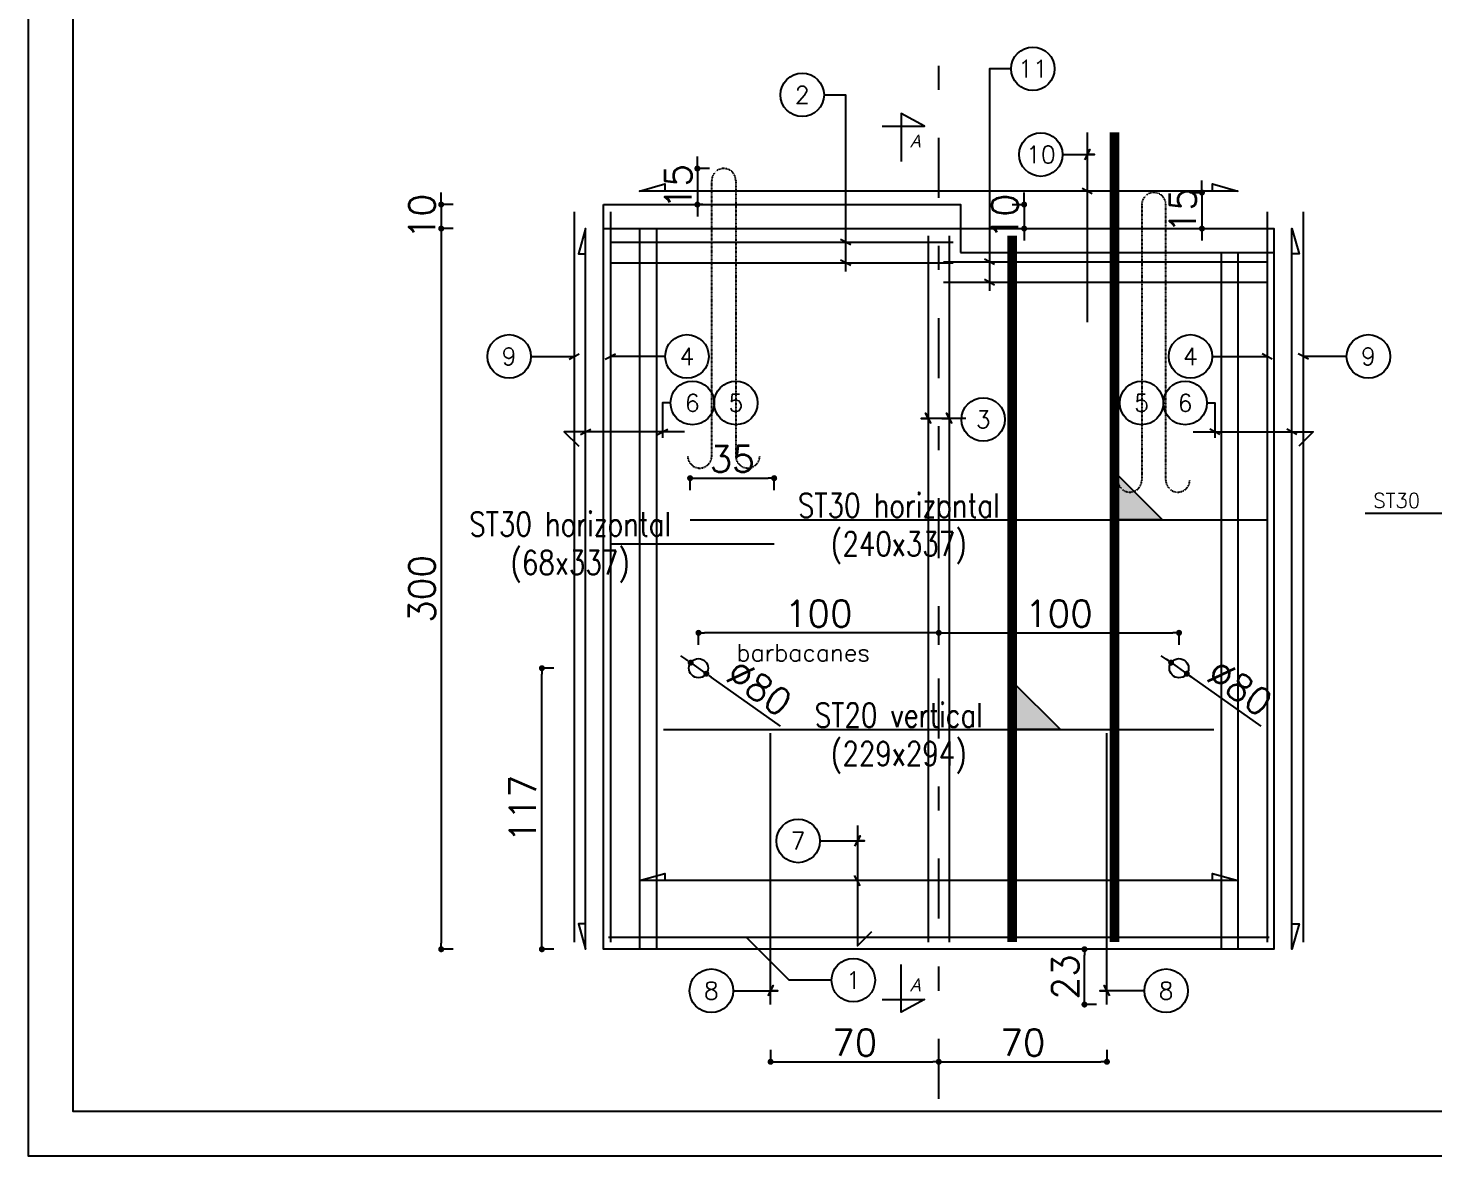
# Model space of a CAD drawing. Header units: millimetres. Extents: x -21776 to 63757, y -7870 to 8483.
# Drawn here: x 1456 to 2040, y -5309 to -4840 of the extents above; entities that cross this region are included whole.
import ezdxf
from ezdxf.enums import TextEntityAlignment as Align

# ---------------------------------------------------------------- set-up
doc = ezdxf.new("R2010")
doc.units = ezdxf.units.MM
doc.header["$PDMODE"] = 34
for name, pattern in [('CACHE', [9.525, 6.35, -3.175]), ('GrFeatureAxis', [0.85, 0.25, -0.2, 0.1, -0.2, 0.1]), ('HIDDEN2', [0.1875, 0.125, -0.0625])]:
    doc.linetypes.add(name, pattern=pattern)
for name, color, linetype in [('1', 7, 'Continuous'), ('COTATION', 1, 'Continuous'), ('GO-CARTOUCHE', 7, 'Continuous'), ('GO-COTATION', 1, 'Continuous'), ('GO-TEXTE', 9, 'Continuous'), ('GO-TEXTE-ACIER', 3, 'Continuous'), ('Grid', 7, 'Continuous'), ('préfa v', 2, 'Continuous'), ('STR_barbacan', 160, 'Continuous'), ('STR_TS', 22, 'Continuous'), ('STR_TS_TXT', 7, 'Continuous'), ('STR_TXT', 102, 'Continuous'), ('STR_VOI-POT', 6, 'Continuous')]:
    doc.layers.add(name, color=color, linetype=linetype)
doc.styles.add('FIN', font='romans.shx')
doc.styles.add('Lucida', font='')
doc.styles.get("Standard").update_dxf_attribs({"font": 'romans.shx'})
doc.styles.add('TEXTE', font='romans.shx')
doc.styles.add('TEXTE TS', font='romans.shx', dxfattribs={"width": 0.7, "oblique": 15})
doc.styles.get('Lucida').set_extended_font_data('Lucida Sans', italic=True)
doc.dimstyles.new('COUPE-20', dxfattribs={"dimscale": 0.5, "dimtxt": 22, "dimasz": 5, "dimexe": 0.05, "dimexo": 0, "dimgap": 5, "dimtad": 1, "dimdsep": 46, "dimtxsty": 'Standard', "dimblk1": 'DOT', "dimblk2": 'DOT', "dimsah": 1, "dimcen": 0, "dimdle": 150, "dimclrd": 1, "dimclre": 1, "dimclrt": 7, "dimadec": 0, "dimazin": 0, "dimtfac": 1, "dimtix": 1, "dimtmove": 2, "dimatfit": 3, "dimldrblk": 'DOT', "dimfxl": 0, "dimtvp": 1, "dimtolj": 1, "dimtzin": 0, "dimarcsym": 0})

# ---------------------------------------------------------------- blocks, each defined once
blk = doc.blocks.new('_DOT')
at = {"color": 0, "linetype": 'ByBlock'}
blk.add_line((-0.5, 0), (-1, 0), dxfattribs=at)
at = {"color": 0, "linetype": 'ByBlock', "const_width": 0.5}
blk.add_lwpolyline([(-0.25, 0, 1), (0.25, 0, 1)], format="xyb", close=True, dxfattribs=at)
blk = doc.blocks.new('*D1313')
at = {"layer": 'DEFPOINTS', "color": 0}
for p in [(1776.69, -4913.03), (1627.64, -4923.03), (1776.69, -4923.03)]:
    blk.add_point(p, dxfattribs=at)
at = {"layer": 'STR_VOI-POT', "color": 1, "lineweight": -2}
for p, q in [((1627.64, -4910.53), (1627.64, -4908.03)), ((1632.64, -4913.03), (1627.61, -4913.03)), ((1627.64, -4913.03), (1627.64, -4923.03)), ((1632.64, -4923.03), (1627.61, -4923.03)), ((1627.64, -4925.53), (1627.64, -4928.03))]:
    blk.add_line(p, q, dxfattribs=at)
at = {"layer": 'STR_VOI-POT', "color": 1, "lineweight": -2, "xscale": 2.5, "yscale": 2.5, "zscale": 2.5}
for p, rotation in [((1627.64, -4913.03), 270), ((1627.64, -4923.03), 90)]:
    blk.add_blockref('_DOT', p, dxfattribs=dict(at, rotation=rotation))
at = {"layer": 'STR_VOI-POT', "color": 7, "insert": (1619.64, -4918.03), "char_height": 11, "attachment_point": 5, "rotation": 90}
blk.add_mtext('\\A1;10', dxfattribs=at)
blk = doc.blocks.new('*D1314')
at = {"layer": 'DEFPOINTS', "color": 0}
for p in [(1776.69, -4923.03), (1627.64, -5223.03), (1695.24, -5223.03)]:
    blk.add_point(p, dxfattribs=at)
at = {"layer": 'STR_VOI-POT', "color": 1, "lineweight": -2}
for p, q in [((1632.64, -4923.03), (1627.61, -4923.03)), ((1627.64, -4925.53), (1627.64, -5220.53)), ((1632.64, -5223.03), (1627.61, -5223.03))]:
    blk.add_line(p, q, dxfattribs=at)
at = {"layer": 'STR_VOI-POT', "color": 1, "lineweight": -2, "xscale": 2.5, "yscale": 2.5, "zscale": 2.5}
for p, rotation in [((1627.64, -4923.03), 90), ((1627.64, -5223.03), 270)]:
    blk.add_blockref('_DOT', p, dxfattribs=dict(at, rotation=rotation))
at = {"layer": 'STR_VOI-POT', "color": 7, "insert": (1619.64, -5073.03), "char_height": 11, "attachment_point": 5, "rotation": 90}
blk.add_mtext('\\A1;300', dxfattribs=at)
blk = doc.blocks.new('mrega')
at = {"layer": 'STR_TS_TXT', "style": 'TEXTE TS', "width": 0.8}
for tag, p in [('ST10', (14.48, 0)), ('DIM', (14.48, -16)), ('NOTE', (14.48, -32))]:
    blk.add_attdef(tag, text='', height=10, dxfattribs=at).set_placement(p, align=Align.CENTER)
blk = doc.blocks.new('A$C6F247267')
blk.add_hatch(color=256).paths.add_polyline_path([(0, -0.2), (-0.2, 0), (0, 0)])
blk.add_lwpolyline([(-0.2, 0), (0, 0), (0, -0.2), (-0.2, 0)])
blk = doc.blocks.new('*D1317')
at = {"layer": 'DEFPOINTS', "color": 0}
for p in [(1766.24, -5026.92), (1731.24, -5044.29), (1766.24, -5054.29)]:
    blk.add_point(p, dxfattribs=at)
at = {"layer": 'STR_VOI-POT', "color": 1, "lineweight": -2}
for p, q in [((1731.24, -5031.92), (1731.24, -5026.9)), ((1733.74, -5026.92), (1763.74, -5026.92)), ((1766.24, -5031.92), (1766.24, -5026.9))]:
    blk.add_line(p, q, dxfattribs=at)
at = {"layer": 'STR_VOI-POT', "color": 1, "lineweight": -2, "xscale": 2.5, "yscale": 2.5, "zscale": 2.5, "rotation": 180}
blk.add_blockref('_DOT', (1731.24, -5026.92), dxfattribs=at)
at = {"layer": 'STR_VOI-POT', "color": 1, "lineweight": -2, "xscale": 2.5, "yscale": 2.5, "zscale": 2.5}
blk.add_blockref('_DOT', (1766.24, -5026.92), dxfattribs=at)
at = {"layer": 'STR_VOI-POT', "color": 7, "insert": (1748.74, -5018.92), "char_height": 11, "attachment_point": 5}
blk.add_mtext('\\A1;35', dxfattribs=at)
blk = doc.blocks.new('*D1319')
at = {"layer": 'DEFPOINTS', "color": 0}
for p in [(1764.74, -5246.03), (1834.74, -5269.87), (1834.74, -5285.27)]:
    blk.add_point(p, dxfattribs=at)
at = {"layer": 'GO-COTATION', "color": 1, "lineweight": -2}
for p, q in [((1764.74, -5264.87), (1764.74, -5269.9)), ((1767.24, -5269.87), (1832.24, -5269.87)), ((1834.74, -5274.87), (1834.74, -5269.85))]:
    blk.add_line(p, q, dxfattribs=at)
at = {"layer": 'GO-COTATION', "color": 1, "lineweight": -2, "xscale": 2.5, "yscale": 2.5, "zscale": 2.5, "rotation": 180}
blk.add_blockref('_DOT', (1764.74, -5269.87), dxfattribs=at)
at = {"layer": 'GO-COTATION', "color": 1, "lineweight": -2, "xscale": 2.5, "yscale": 2.5, "zscale": 2.5}
blk.add_blockref('_DOT', (1834.74, -5269.87), dxfattribs=at)
at = {"layer": 'GO-COTATION', "color": 7, "insert": (1799.74, -5261.87), "char_height": 11, "attachment_point": 5}
blk.add_mtext('\\A1;70', dxfattribs=at)
blk = doc.blocks.new('*D1320')
at = {"layer": 'DEFPOINTS', "color": 0}
for p in [(1904.74, -5246.03), (1904.74, -5269.87), (1834.74, -5285.27)]:
    blk.add_point(p, dxfattribs=at)
at = {"layer": 'GO-COTATION', "color": 1, "lineweight": -2}
for p, q in [((1904.74, -5264.87), (1904.74, -5269.9)), ((1834.74, -5274.87), (1834.74, -5269.85)), ((1837.24, -5269.87), (1902.24, -5269.87))]:
    blk.add_line(p, q, dxfattribs=at)
at = {"layer": 'GO-COTATION', "color": 1, "lineweight": -2, "xscale": 2.5, "yscale": 2.5, "zscale": 2.5, "rotation": 180}
blk.add_blockref('_DOT', (1834.74, -5269.87), dxfattribs=at)
at = {"layer": 'GO-COTATION', "color": 1, "lineweight": -2, "xscale": 2.5, "yscale": 2.5, "zscale": 2.5}
blk.add_blockref('_DOT', (1904.74, -5269.87), dxfattribs=at)
at = {"layer": 'GO-COTATION', "color": 7, "insert": (1869.74, -5261.87), "char_height": 11, "attachment_point": 5}
blk.add_mtext('\\A1;70', dxfattribs=at)
blk = doc.blocks.new('*D1321')
at = {"layer": 'DEFPOINTS', "color": 0}
for p in [(1924.24, -4908.03), (1932.94, -4923.03), (1944.29, -4923.03)]:
    blk.add_point(p, dxfattribs=at)
at = {"layer": 'GO-COTATION', "color": 1, "lineweight": -2}
for p, q in [((1944.29, -4905.53), (1944.29, -4903.03)), ((1939.29, -4908.03), (1944.32, -4908.03)), ((1944.29, -4908.03), (1944.29, -4923.03)), ((1939.29, -4923.03), (1944.32, -4923.03)), ((1944.29, -4925.53), (1944.29, -4928.03))]:
    blk.add_line(p, q, dxfattribs=at)
at = {"layer": 'GO-COTATION', "color": 1, "lineweight": -2, "xscale": 2.5, "yscale": 2.5, "zscale": 2.5}
for p, rotation in [((1944.29, -4908.03), 270), ((1944.29, -4923.03), 90)]:
    blk.add_blockref('_DOT', p, dxfattribs=dict(at, rotation=rotation))
at = {"layer": 'GO-COTATION', "color": 7, "insert": (1936.29, -4915.53), "char_height": 11, "attachment_point": 5, "rotation": 90}
blk.add_mtext('\\A1;15', dxfattribs=at)
blk = doc.blocks.new('*D1322')
at = {"layer": 'DEFPOINTS', "color": 0}
for p in [(1745.24, -4898.03), (1734.26, -4913.03), (1736.53, -4913.03)]:
    blk.add_point(p, dxfattribs=at)
at = {"layer": 'GO-COTATION', "color": 1, "lineweight": -2}
for p, q in [((1734.26, -4895.53), (1734.26, -4893.03)), ((1739.26, -4898.03), (1734.24, -4898.03)), ((1734.26, -4898.03), (1734.26, -4913.03)), ((1736.53, -4913.03), (1734.24, -4913.03)), ((1734.26, -4915.53), (1734.26, -4918.03))]:
    blk.add_line(p, q, dxfattribs=at)
at = {"layer": 'GO-COTATION', "color": 1, "lineweight": -2, "xscale": 2.5, "yscale": 2.5, "zscale": 2.5}
for p, rotation in [((1734.26, -4898.03), 270), ((1734.26, -4913.03), 90)]:
    blk.add_blockref('_DOT', p, dxfattribs=dict(at, rotation=rotation))
at = {"layer": 'GO-COTATION', "color": 7, "insert": (1726.26, -4905.53), "char_height": 11, "attachment_point": 5, "rotation": 90}
blk.add_mtext('\\A1;15', dxfattribs=at)
blk = doc.blocks.new('*D1438')
at = {"layer": 'DEFPOINTS', "color": 0}
for p in [(1843.72, -4913.03), (1843.72, -4923.03), (1870.29, -4923.03)]:
    blk.add_point(p, dxfattribs=at)
at = {"layer": 'préfa v', "color": 1, "lineweight": -2}
for p, q in [((1870.29, -4910.53), (1870.29, -4908.03)), ((1865.29, -4913.03), (1870.31, -4913.03)), ((1870.29, -4913.03), (1870.29, -4923.03)), ((1865.29, -4923.03), (1870.31, -4923.03)), ((1870.29, -4925.53), (1870.29, -4928.03))]:
    blk.add_line(p, q, dxfattribs=at)
at = {"layer": 'préfa v', "color": 1, "lineweight": -2, "xscale": 2.5, "yscale": 2.5, "zscale": 2.5}
for p, rotation in [((1870.29, -4913.03), 270), ((1870.29, -4923.03), 90)]:
    blk.add_blockref('_DOT', p, dxfattribs=dict(at, rotation=rotation))
at = {"layer": 'préfa v', "color": 7, "insert": (1862.29, -4918.03), "char_height": 11, "attachment_point": 5, "rotation": 90}
blk.add_mtext('\\A1;10', dxfattribs=at)
blk = doc.blocks.new('*D2268')
at = {"layer": 'DEFPOINTS', "color": 0}
for p in [(1895.38, -5223.03), (1974.24, -5223.03), (1904.74, -5246.03)]:
    blk.add_point(p, dxfattribs=at)
at = {"layer": 'STR_barbacan', "color": 1, "lineweight": -2}
for p, q in [((1900.38, -5223.03), (1895.35, -5223.03)), ((1895.38, -5243.53), (1895.38, -5225.53)), ((1900.38, -5246.03), (1895.35, -5246.03))]:
    blk.add_line(p, q, dxfattribs=at)
at = {"layer": 'STR_barbacan', "color": 1, "lineweight": -2, "xscale": 2.5, "yscale": 2.5, "zscale": 2.5}
for p, rotation in [((1895.38, -5223.03), 90), ((1895.38, -5246.03), 270)]:
    blk.add_blockref('_DOT', p, dxfattribs=dict(at, rotation=rotation))
at = {"layer": 'STR_barbacan', "color": 7, "insert": (1887.38, -5234.53), "char_height": 11, "attachment_point": 5, "rotation": 90}
blk.add_mtext('\\A1;23', dxfattribs=at)
blk = doc.blocks.new('*D2309')
at = {"layer": 'DEFPOINTS', "color": 0}
for p in [(1734.74, -5091.3), (1734.74, -5106.03), (1834.74, -5223.03)]:
    blk.add_point(p, dxfattribs=at)
at = {"layer": 'STR_barbacan', "color": 1, "lineweight": -2}
for p, q in [((1734.74, -5096.3), (1734.74, -5091.27)), ((1832.24, -5091.3), (1737.24, -5091.3)), ((1834.74, -5096.3), (1834.74, -5091.27))]:
    blk.add_line(p, q, dxfattribs=at)
at = {"layer": 'STR_barbacan', "color": 1, "lineweight": -2, "xscale": 2.5, "yscale": 2.5, "zscale": 2.5, "rotation": 180}
blk.add_blockref('_DOT', (1734.74, -5091.3), dxfattribs=at)
at = {"layer": 'STR_barbacan', "color": 1, "lineweight": -2, "xscale": 2.5, "yscale": 2.5, "zscale": 2.5}
blk.add_blockref('_DOT', (1834.74, -5091.3), dxfattribs=at)
at = {"layer": 'STR_barbacan', "color": 7, "insert": (1784.74, -5083.3), "char_height": 11, "attachment_point": 5}
blk.add_mtext('\\A1;100', dxfattribs=at)
blk = doc.blocks.new('*D2310')
at = {"layer": 'DEFPOINTS', "color": 0}
for p in [(1669.55, -5106.03), (1734.74, -5106.03), (1695.24, -5223.03)]:
    blk.add_point(p, dxfattribs=at)
at = {"layer": 'STR_barbacan', "color": 1, "lineweight": -2}
for p, q in [((1674.55, -5106.03), (1669.52, -5106.03)), ((1669.55, -5220.53), (1669.55, -5108.53)), ((1674.55, -5223.03), (1669.52, -5223.03))]:
    blk.add_line(p, q, dxfattribs=at)
at = {"layer": 'STR_barbacan', "color": 1, "lineweight": -2, "xscale": 2.5, "yscale": 2.5, "zscale": 2.5}
for p, rotation in [((1669.55, -5106.03), 90), ((1669.55, -5223.03), 270)]:
    blk.add_blockref('_DOT', p, dxfattribs=dict(at, rotation=rotation))
at = {"layer": 'STR_barbacan', "color": 7, "insert": (1661.55, -5164.53), "char_height": 11, "attachment_point": 5, "rotation": 90}
blk.add_mtext('\\A1;117', dxfattribs=at)
blk = doc.blocks.new('*D2306')
at = {"layer": 'DEFPOINTS', "color": 0}
for p in [(1934.74, -5091.3), (1934.74, -5106.03), (1834.74, -5223.03)]:
    blk.add_point(p, dxfattribs=at)
at = {"layer": 'STR_barbacan', "color": 1, "lineweight": -2}
for p, q in [((1834.74, -5096.3), (1834.74, -5091.27)), ((1837.24, -5091.3), (1932.24, -5091.3)), ((1934.74, -5096.3), (1934.74, -5091.27))]:
    blk.add_line(p, q, dxfattribs=at)
at = {"layer": 'STR_barbacan', "color": 1, "lineweight": -2, "xscale": 2.5, "yscale": 2.5, "zscale": 2.5, "rotation": 180}
blk.add_blockref('_DOT', (1834.74, -5091.3), dxfattribs=at)
at = {"layer": 'STR_barbacan', "color": 1, "lineweight": -2, "xscale": 2.5, "yscale": 2.5, "zscale": 2.5}
blk.add_blockref('_DOT', (1934.74, -5091.3), dxfattribs=at)
at = {"layer": 'STR_barbacan', "color": 7, "insert": (1884.74, -5083.3), "char_height": 11, "attachment_point": 5}
blk.add_mtext('\\A1;100', dxfattribs=at)
blk = doc.blocks.new('*D2307')
at = {"layer": 'DEFPOINTS', "color": 0}
for p in [(1731.47, -5103.72), (1738, -5108.33)]:
    blk.add_point(p, dxfattribs=at)
at = {"layer": 'STR_barbacan', "color": 1, "lineweight": -2}
for p, q in [((1729.42, -5102.28), (1727.38, -5100.84)), ((1731.47, -5103.72), (1738, -5108.33)), ((1768.87, -5130.09), (1740.05, -5109.77))]:
    blk.add_line(p, q, dxfattribs=at)
at = {"layer": 'STR_barbacan', "color": 1, "lineweight": -2, "xscale": 2.5, "yscale": 2.5, "zscale": 2.5}
for p, rotation in [((1731.47, -5103.72), 324.8098080391978), ((1738, -5108.33), 144.8098080391978)]:
    blk.add_blockref('_DOT', p, dxfattribs=dict(at, rotation=rotation))
at = {"layer": 'STR_barbacan', "color": 7, "insert": (1760.09, -5114.12), "char_height": 11, "attachment_point": 5, "rotation": 324.80981}
blk.add_mtext('\\A1;∅80', dxfattribs=at)
blk = doc.blocks.new('*D2308')
at = {"layer": 'DEFPOINTS', "color": 0}
for p in [(1931.47, -5103.72), (1938, -5108.33)]:
    blk.add_point(p, dxfattribs=at)
at = {"layer": 'STR_barbacan', "color": 1, "lineweight": -2}
for p, q in [((1929.42, -5102.28), (1927.38, -5100.84)), ((1931.47, -5103.72), (1938, -5108.33)), ((1968.87, -5130.09), (1940.05, -5109.77))]:
    blk.add_line(p, q, dxfattribs=at)
at = {"layer": 'STR_barbacan', "color": 1, "lineweight": -2, "xscale": 2.5, "yscale": 2.5, "zscale": 2.5}
for p, rotation in [((1931.47, -5103.72), 324.8098080391887), ((1938, -5108.33), 144.8098080391887)]:
    blk.add_blockref('_DOT', p, dxfattribs=dict(at, rotation=rotation))
at = {"layer": 'STR_barbacan', "color": 7, "insert": (1960.09, -5114.12), "char_height": 11, "attachment_point": 5, "rotation": 324.80981}
blk.add_mtext('\\A1;∅80', dxfattribs=at)

msp = doc.modelspace()

# ---------------------------------------------------------------- linework, layer by layer
at = {"layer": '1', "color": 252, "linetype": 'HIDDEN2', "ltscale": 0.05}
for points in [[(1730.24196, -5017.71649, 1), (1740.23796, -5017.71649), (1740.23796, -4913.02724), (1740.23796, -4903.02524, -1), (1750.23396, -4903.02524), (1750.23396, -4913.02724), (1750.23396, -5017.71649, 1), (1760.22996, -5017.71649)], [(1939.22996, -5027.71649, -1), (1929.23396, -5027.71649), (1929.23396, -4923.02724), (1929.23396, -4913.02524, 1), (1919.23796, -4913.02524), (1919.23796, -4923.02724), (1919.23796, -5027.71649, -1), (1909.24196, -5027.71649)]]:
    msp.add_lwpolyline(points, format="xyb", dxfattribs=at)
at = {"layer": 'COTATION'}
for points in [[(1886.28343, -4892.22156), (1899.52321, -4892.22156), (1896.52321, -4892.22156), (1897.64453, -4890.10024), (1895.40189, -4894.34288)], [(1948.67831, -4907.40508), (1948.67831, -4904.40508), (1959.23596, -4907.40508), (1710.23596, -4907.40508), (1720.79361, -4904.40508), (1720.79361, -4907.40508)], [(1898.64453, -4908.5264), (1894.40189, -4906.28376)], [(1687.74536, -5212.46959), (1684.74537, -5212.46959), (1687.74536, -5223.02724), (1687.74536, -4923.02724), (1684.74537, -4933.58489), (1687.74536, -4933.58489)], [(1981.72656, -5212.46959), (1984.72655, -5212.46959), (1981.72656, -5223.02724), (1981.72656, -4923.02724), (1984.72655, -4933.58489), (1981.72656, -4933.58489)], [(1798.10018, -4929.82063), (1793.85754, -4927.57799)], [(1798.10018, -4938.38679), (1793.85754, -4936.14415)], [(1857.97469, -4937.95506), (1853.73205, -4935.71242)], [(1857.97469, -4946.52122), (1853.73205, -4944.27858)], [(1680.86779, -4977.36468), (1685.11043, -4975.12204)], [(1695.93329, -4977.36468), (1700.17593, -4975.12204)], [(1973.53863, -4977.36468), (1969.29599, -4975.12204)], [(1988.60413, -4977.36468), (1984.36149, -4975.12204)], [(1664.96394, -4976.24336), (1682.98911, -4976.24336)], [(1720.9205, -4976.24336), (1698.05461, -4976.24336)], [(1948.55142, -4976.24336), (1971.41731, -4976.24336)], [(2004.50798, -4976.24336), (1986.48281, -4976.24336)], [(1723.13018, -4995.61785), (1719.81078, -4995.61785), (1719.81078, -5010.10501)], [(1946.34174, -4995.61785), (1949.66114, -4995.61785), (1949.66114, -5010.10501)], [(1845.97403, -5002.03363), (1827.38501, -5002.03363), (1830.38501, -5002.03363), (1829.26369, -4999.91231), (1831.50633, -5004.15495)], [(1844.23031, -5002.03363), (1836.08691, -5002.03363), (1839.08691, -5002.03363), (1837.96559, -4999.91231), (1840.20823, -5004.15495)], [(1685.62404, -5008.77651), (1689.86668, -5006.53387)], [(1717.68946, -5008.77651), (1721.9321, -5006.53387)], [(1951.78246, -5008.77651), (1947.53982, -5006.53387)], [(1983.84788, -5008.77651), (1979.60524, -5006.53387)], [(2012.2288, -5041.48575), (2051.65839, -5041.48575), (2048.65839, -5041.48575), (2049.77971, -5039.36442), (2047.53706, -5043.60707)], [(1785.26208, -5177.93751), (1803.8511, -5177.93751), (1800.8511, -5177.93751), (1801.97242, -5175.81619), (1799.72978, -5180.05883)], [(1948.67831, -5194.4673), (1948.67831, -5191.46731), (1959.23596, -5194.4673), (1710.23596, -5194.4673), (1720.79361, -5191.46731), (1720.79361, -5194.4673)], [(1801.97242, -5196.58862), (1799.72978, -5192.34598)], [(1790.12464, -5235.88967), (1772.41393, -5235.88967), (1754.5515, -5218.02724)], [(1749.14694, -5240.29344), (1767.73596, -5240.29344), (1764.73596, -5240.29344), (1765.85728, -5238.17212), (1763.61464, -5242.41476)], [(1920.32498, -5240.29344), (1901.73596, -5240.29344), (1904.73596, -5240.29344), (1903.61464, -5238.17212), (1905.85728, -5242.41476)]]:
    msp.add_lwpolyline(points, dxfattribs=at)
at = {"layer": 'GO-CARTOUCHE', "linetype": 'Continuous'}
for points in [[(2569.33531, -5309.04286), (2569.33531, -4521.54286), (1455.69895, -4521.54286), (1455.69895, -5309.04286)], [(2550.77656, -5290.48411), (2550.77656, -4540.10161), (1474.2577, -4540.10161), (1474.2577, -5290.48411)]]:
    msp.add_lwpolyline(points, close=True, dxfattribs=at)
at = {"layer": 'GO-COTATION'}
for points in [[(1864.85163, -4856.50228), (1855.85337, -4856.50228), (1855.85337, -4948.96939)], [(1786.98059, -4867.3779), (1795.97886, -4867.3779), (1795.97886, -4940.83497)]]:
    msp.add_lwpolyline(points, dxfattribs=at)
at = {"layer": 'GO-TEXTE', "flags": 128}
for points in [[(1811.15778, -4880.44747), (1828.80552, -4880.44747), (1819.12747, -4875.16741), (1819.12747, -4895.08889)], [(1811.15778, -5243.97744), (1828.80552, -5243.97744), (1819.12747, -5249.2575), (1819.12747, -5229.33602)]]:
    msp.add_lwpolyline(points, dxfattribs=at)
at = {"layer": 'GO-TEXTE-ACIER'}
for centre in [(1873.90839, -4856.50228), (1777.92383, -4867.3779), (1877.22667, -4892.22156), (1655.90718, -4976.24336), (1729.94819, -4976.24336), (1939.49466, -4976.24336), (2013.56474, -4976.24336), (1732.18695, -4995.61785), (1750.30047, -4995.61785), (1919.17145, -4995.61785), (1937.28497, -4995.61785), (1853.24678, -5002.4845), (1776.20532, -5177.93751), (1799.18141, -5235.88967), (1740.09018, -5240.29344), (1929.38174, -5240.29344)]:
    msp.add_circle(centre, 9.05676, dxfattribs=at)
at = {"layer": 'Grid', "color": 4, "linetype": 'GrFeatureAxis', "lineweight": 25, "ltscale": 100}
msp.add_line((1834.73596, -5285.26586), (1834.73596, -4661.55005), dxfattribs=at)
at = {"layer": 'préfa v'}
for points in [[(1695.23596, -4913.02724), (1843.72484, -4913.02724), (1843.72484, -4923.02724)], [(1843.72484, -4923.02724), (1974.23596, -4923.02724), (1974.23596, -5223.02724), (1695.23596, -5223.02724), (1695.23596, -4913.02724)], [(1695.23596, -4923.02724), (1843.72484, -4923.02724)], [(1710.23596, -4923.02724), (1710.23596, -5223.02724)], [(1717.23596, -4923.02724), (1717.23596, -5223.02724)], [(1843.72484, -4923.02724), (1843.72484, -4933.02724)], [(1843.72484, -4933.02724), (1974.23596, -4933.02724)], [(1952.23596, -4933.02724), (1952.23596, -5223.02724)], [(1959.23596, -4933.02724), (1959.23596, -5223.02724)]]:
    msp.add_lwpolyline(points, dxfattribs=at)
at = {"layer": 'STR_barbacan'}
for centre in [(1734.73596, -5106.02724), (1934.73596, -5106.02724)]:
    msp.add_circle(centre, 4, dxfattribs=at)
at = {"layer": 'STR_TS', "linetype": 'CACHE', "ltscale": 2, "const_width": 4}
msp.add_lwpolyline([(1907.87749, -5220.02724), (1907.87749, -4883.02724)], dxfattribs=at)
at = {"layer": 'STR_TS', "const_width": 4}
msp.add_lwpolyline([(1865.34596, -5220.02724), (1865.34596, -4926.02724)], dxfattribs=at)
at = {"layer": 'STR_TS', "color": 3}
for points in [[(1731.23596, -5044.29331), (1971.23596, -5044.29331)], [(1698.23596, -5054.29331), (1766.23596, -5054.29331)], [(1720.23596, -5131.60001), (1949.23596, -5131.60001)]]:
    msp.add_lwpolyline(points, dxfattribs=at)
at = {"layer": 'STR_VOI-POT'}
for points in [[(1896.52321, -4883.02724), (1896.52321, -4962.02724)], [(1682.98911, -4916.02724), (1682.98911, -5220.02724)], [(1698.05461, -4916.02724), (1698.05461, -5220.02724)], [(1971.41731, -4916.02724), (1971.41731, -5220.02724)], [(1986.48281, -4916.02724), (1986.48281, -5220.02724)], [(1698.23596, -4928.69931), (1840.72484, -4928.69931)], [(1830.38501, -4926.02724), (1830.38501, -5220.02724)], [(1839.08691, -4926.02724), (1839.08691, -5220.02724)], [(1698.23596, -4937.26547), (1840.72484, -4937.26547)], [(1836.72484, -4936.83374), (1971.23596, -4936.83374)], [(1836.72484, -4945.3999), (1971.23596, -4945.3999)], [(1728.89278, -5007.65519), (1678.89278, -5007.65519), (1684.87467, -5013.63707)], [(1940.57914, -5007.65519), (1990.57914, -5007.65519), (1984.59725, -5013.63707)], [(1764.73596, -5246.02724), (1764.73596, -5133.02724)], [(1904.73596, -5246.02724), (1904.73596, -5133.02724)], [(1800.8511, -5171.54697), (1800.8511, -5221.54697), (1806.83299, -5215.56508)], [(1697.23596, -5218.02724), (1972.23596, -5218.02724)]]:
    msp.add_lwpolyline(points, dxfattribs=at)

# ---------------------------------------------------------------- block references
at = {"layer": 'STR_TS', "xscale": 100, "yscale": 100, "zscale": 100, "rotation": 180}
for p in [(1907.87749, -5044.29331), (1865.34596, -5131.60001)]:
    msp.add_blockref('A$C6F247267', p, dxfattribs=at)
at = {"layer": 'STR_TS_TXT'}
for p, values in [((1803.64504, -5043.26694), {'ST10': 'ST30 horizontal', 'DIM': '(240x337)'}), ((1666.83984, -5051.0451), {'ST10': 'ST30 horizontal', 'DIM': '(68x337)'}), ((1803.64504, -5130.57364), {'ST10': 'ST20 vertical', 'DIM': '(229x294)'})]:
    msp.add_blockref('mrega', p, dxfattribs=at).add_auto_attribs(values)

# ---------------------------------------------------------------- texts
at = {"layer": 'GO-TEXTE', "linetype": 'Continuous', "style": 'Lucida'}
for rotation, p in [(0.00179755, (1822.74262, -4889.24023)), (359.99820245, (1822.74245, -5240.50468))]:
    msp.add_text('A', height=5.32, rotation=rotation, dxfattribs=at).set_placement(p)
at = {"layer": 'GO-TEXTE-ACIER', "style": 'TEXTE'}
for s, p in [('11', (1873.90839, -4856.50228)), ('2', (1777.92383, -4867.3779)), ('10', (1877.22667, -4892.22156)), ('9', (1655.90718, -4976.24336)), ('4', (1729.97726, -4976.24336)), ('4', (1939.49466, -4976.24336)), ('9', (2013.56474, -4976.24336)), ('6', (1732.18695, -4995.61785)), ('5', (1750.30047, -4995.61785)), ('5', (1919.17145, -4995.61785)), ('6', (1937.28497, -4995.61785)), ('3', (1853.24678, -5002.4845)), ('7', (1776.20532, -5177.93751)), ('1', (1799.18141, -5235.88967)), ('8', (1740.09018, -5240.29344)), ('8', (1929.38174, -5240.29344))]:
    msp.add_text(s, height=7.2, dxfattribs=at).set_placement(p, align=Align.MIDDLE_CENTER)
at = {"layer": 'STR_barbacan', "style": 'TEXTE'}
msp.add_text('barbacanes', height=7.2, dxfattribs=at).set_placement((1778.31388, -5099.55331), align=Align.MIDDLE_CENTER)
at = {"layer": 'STR_TXT', "style": 'FIN'}
msp.add_text('ST30', height=6, dxfattribs=at).set_placement((2025.34831, -5039.21289), align=Align.CENTER)

# ---------------------------------------------------------------- dimensions: what is measured, and where the dimension line sits
at = {"layer": 'GO-COTATION'}
for base, p1, p2, picture, middle in [((1734.26382, -4913.02724), (1745.23596, -4898.02724), (1736.53085, -4913.02724), '*D1322', (1726.26382, -4905.52724)), ((1944.2946, -4923.02724), (1924.23596, -4908.02724), (1932.94107, -4923.02724), '*D1321', (1936.2946, -4915.52724))]:
    dim = msp.add_linear_dim(base=base, p1=p1, p2=p2, angle=90, dimstyle='COUPE-20', dxfattribs=at)
    dim.commit()
    dim.dimension.update_dxf_attribs({"geometry": picture, "text_midpoint": middle})
for base, p1, p2, picture, middle in [((1834.73596, -5269.87477), (1764.73596, -5246.02724), (1834.73596, -5285.26586), '*D1319', (1799.73596, -5261.87477)), ((1904.73596, -5269.87477), (1834.73596, -5285.26586), (1904.73596, -5246.02724), '*D1320', (1869.73596, -5261.87477))]:
    dim = msp.add_linear_dim(base=base, p1=p1, p2=p2, dimstyle='COUPE-20', dxfattribs=at)
    dim.commit()
    dim.dimension.update_dxf_attribs({"geometry": picture, "text_midpoint": middle})
at = {"layer": 'préfa v'}
dim = msp.add_linear_dim(base=(1870.28917, -4923.02724), p1=(1843.72484, -4913.02724), p2=(1843.72484, -4923.02724), angle=90, dimstyle='COUPE-20', dxfattribs=at)
dim.commit()
dim.dimension.update_dxf_attribs({"geometry": '*D1438', "text_midpoint": (1862.28917, -4918.02724)})
at = {"layer": 'STR_barbacan'}
dim = msp.add_linear_dim(base=(1734.73596, -5091.2989), p1=(1834.73596, -5223.02724), p2=(1734.73596, -5106.02724), dimstyle='COUPE-20', dxfattribs=at)
dim.commit()
dim.dimension.update_dxf_attribs({"geometry": '*D2309', "text_midpoint": (1784.73596, -5083.2989)})
for base, p1, p2, angle, picture, middle in [((1934.73596, -5091.2989), (1834.73596, -5223.02724), (1934.73596, -5106.02724), 180, '*D2306', (1884.73596, -5083.2989)), ((1669.54828, -5106.02724), (1695.23596, -5223.02724), (1734.73596, -5106.02724), 90, '*D2310', (1661.54828, -5164.52724)), ((1895.37869, -5223.02724), (1904.73596, -5246.02724), (1974.23596, -5223.02724), 90, '*D2268', (1887.37869, -5234.52724))]:
    dim = msp.add_linear_dim(base=base, p1=p1, p2=p2, angle=angle, dimstyle='COUPE-20', dxfattribs=at)
    dim.commit()
    dim.dimension.update_dxf_attribs({"geometry": picture, "text_midpoint": middle})
for p1, p2, picture, middle in [((1731.46699, -5103.72207), (1738.00494, -5108.33241), '*D2307', (1760.08872, -5114.11614)), ((1931.46699, -5103.72207), (1938.00494, -5108.33241), '*D2308', (1960.08872, -5114.11614))]:
    dim = msp.add_diameter_dim_2p(p1=p1, p2=p2, dimstyle='COUPE-20', override={"dimlfac": 10}, dxfattribs=at)
    dim.commit()
    dim.dimension.update_dxf_attribs({"geometry": picture, "text_midpoint": middle})
at = {"layer": 'STR_VOI-POT'}
for base, p1, p2, picture, middle in [((1627.63683, -4923.02724), (1776.68722, -4913.02724), (1776.68722, -4923.02724), '*D1313', (1619.63683, -4918.02724)), ((1627.63683, -5223.02724), (1776.68722, -4923.02724), (1695.23596, -5223.02724), '*D1314', (1619.63683, -5073.02724))]:
    dim = msp.add_linear_dim(base=base, p1=p1, p2=p2, angle=90, dimstyle='COUPE-20', dxfattribs=at)
    dim.commit()
    dim.dimension.update_dxf_attribs({"geometry": picture, "text_midpoint": middle})
dim = msp.add_linear_dim(base=(1766.23596, -5026.92128), p1=(1731.23596, -5044.29331), p2=(1766.23596, -5054.29331), dimstyle='COUPE-20', dxfattribs=at)
dim.commit()
dim.dimension.update_dxf_attribs({"geometry": '*D1317', "text_midpoint": (1748.73596, -5018.92128)})

doc.saveas('drawing.dxf')
